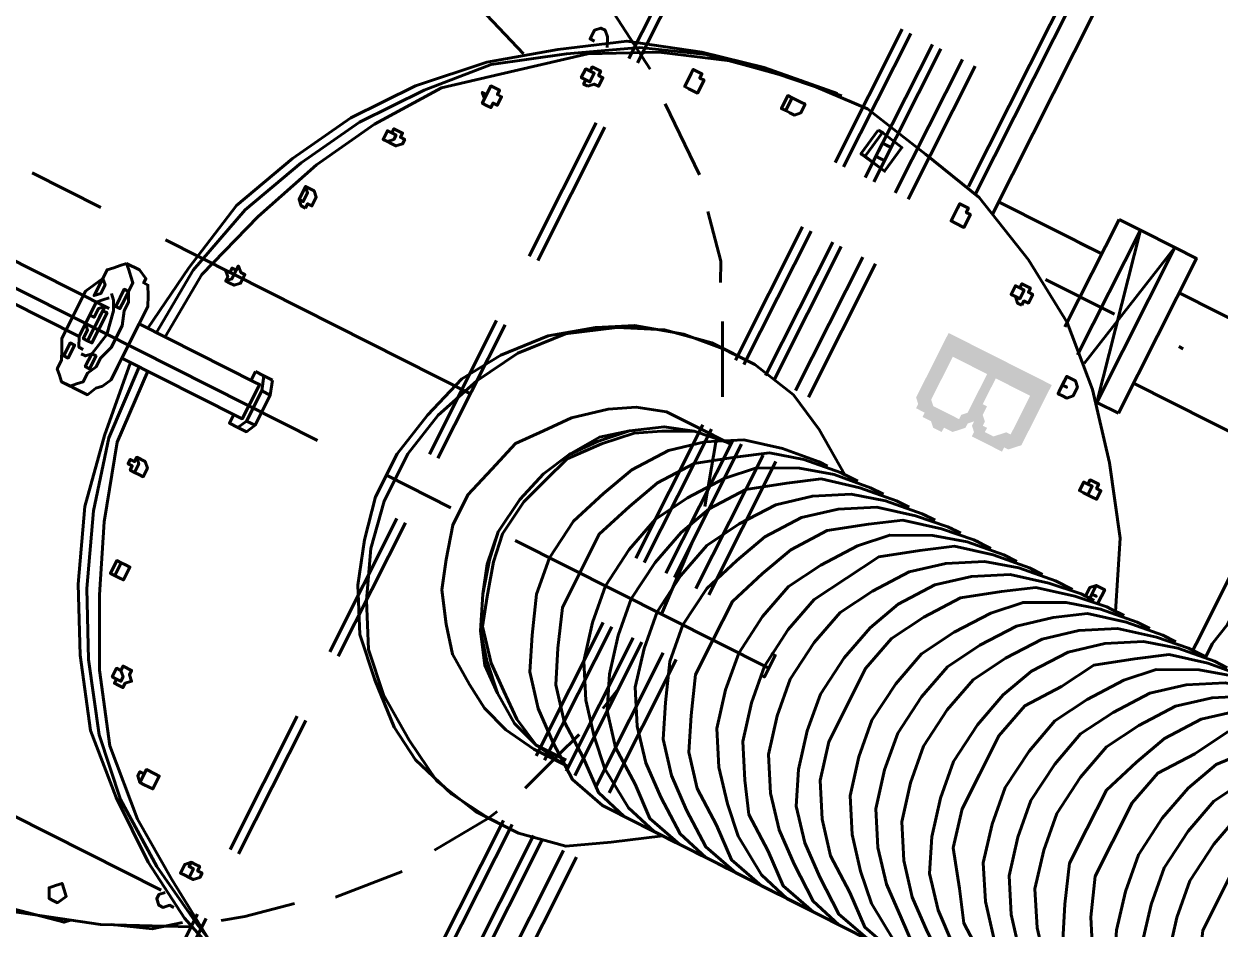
# Model space of a CAD drawing. Header units: metres. Extents: x 0 to 547597, y 0 to 1844684.
# Drawn here: x 543452.124 to 543453.151, y 1844573.231 to 1844574.007 of the extents above; entities that cross this region are included whole.
import ezdxf

# ---------------------------------------------------------------- set-up
doc = ezdxf.new("R2010")
doc.units = ezdxf.units.M
doc.layers.add('5_Thep', color=4, linetype='Continuous')
doc.layers.add('giai đoạn này', color=10, linetype='Continuous', lineweight=60)

# ---------------------------------------------------------------- blocks, each defined once
blk = doc.blocks.new('MBA220-MB')
h = blk.add_hatch(color=1)
edge = h.paths.add_edge_path()
edge.add_line((-231.4, 1401.1), (-272.8, 1401.1))
edge.add_line((-272.8, 1401.1), (-272.8, 1301.9))
edge.add_line((-272.8, 1301.9), (-219, 1301.9))
edge.add_line((-219, 1301.9), (-214.9, 1301.9))
edge.add_line((-214.9, 1301.9), (-210.8, 1301.9))
edge.add_line((-210.8, 1301.9), (-206.6, 1306))
edge.add_line((-206.6, 1306), (-202.5, 1306))
edge.add_line((-202.5, 1306), (-202.5, 1310.1))
edge.add_line((-202.5, 1310.1), (-202.5, 1314.3))
edge.add_line((-202.5, 1314.3), (-256.2, 1314.3))
edge.add_line((-256.2, 1314.3), (-256.2, 1347.3))
edge.add_line((-256.2, 1347.3), (-202.5, 1347.3))
edge.add_line((-202.5, 1347.3), (-206.6, 1351.5))
edge.add_line((-206.6, 1351.5), (-210.8, 1351.5))
edge.add_line((-210.8, 1351.5), (-214.9, 1355.6))
edge.add_line((-214.9, 1355.6), (-210.8, 1355.6))
edge.add_line((-210.8, 1355.6), (-256.2, 1355.6))
edge.add_line((-256.2, 1355.6), (-256.2, 1388.7))
edge.add_line((-256.2, 1388.7), (-202.5, 1388.7))
edge.add_line((-202.5, 1388.7), (-206.6, 1388.7))
edge.add_line((-206.6, 1388.7), (-206.6, 1392.8))
edge.add_line((-206.6, 1392.8), (-210.8, 1396.9))
edge.add_line((-210.8, 1396.9), (-214.9, 1401.1))
edge.add_line((-214.9, 1401.1), (-223.2, 1401.1))
edge.add_line((-223.2, 1401.1), (-227.3, 1401.1))
for points in [[(-202.5, 1388.7), (-235.6, 1388.7), (-231.4, 1388.7), (-227.3, 1388.7), (-219, 1388.7), (-219, 1384.5), (-214.9, 1380.4), (-210.8, 1376.3), (-210.8, 1372.1), (-210.8, 1368), (-214.9, 1368), (-214.9, 1363.9), (-219, 1363.9), (-223.2, 1359.7), (-231.4, 1359.7), (-231.4, 1355.6), (-256.2, 1355.6), (-210.8, 1355.6), (-206.6, 1359.7), (-202.5, 1359.7), (-202.5, 1363.9), (-202.5, 1368), (-202.5, 1376.3), (-202.5, 1384.5)], [(-202.5, 1347.3), (-231.4, 1347.3), (-219, 1347.3), (-214.9, 1343.2), (-210.8, 1343.2), (-210.8, 1339.1), (-210.8, 1334.9), (-210.8, 1330.8), (-210.8, 1322.5), (-210.8, 1318.4), (-214.9, 1314.3), (-219, 1314.3), (-223.2, 1314.3), (-256.2, 1314.3), (-202.5, 1314.3), (-198.4, 1314.3), (-198.4, 1322.5), (-194.2, 1326.7), (-194.2, 1334.9), (-198.4, 1334.9), (-198.4, 1343.2)]]:
    blk.add_hatch(color=1).paths.add_polyline_path(points)
at = {"color": 1}
for points in [[(223.2, 1888.8), (223.2, 1855.7), (214.9, 1826.8), (194.2, 1797.8), (173.6, 1773), (148.8, 1752.4), (119.9, 1740), (86.8, 1727.6), (53.7, 1727.6), (16.5, 1727.6), (-16.5, 1740), (-45.5, 1752.4), (-74.4, 1773), (-95.1, 1797.8), (-111.6, 1826.8), (-119.9, 1855.7), (-124, 1888.8)], [(223.2, 1868.1), (223.2, 1835), (214.9, 1802), (194.2, 1773), (173.6, 1748.2), (148.8, 1727.6), (119.9, 1711), (86.8, 1702.8), (53.7, 1698.6), (16.5, 1702.8), (-16.5, 1711), (-45.5, 1727.6), (-74.4, 1748.2), (-95.1, 1773), (-111.6, 1802), (-119.9, 1835), (-124, 1868.1)], [(223.2, 1839.2), (223.2, 1806.1), (214.9, 1777.2), (194.2, 1748.2), (173.6, 1723.4), (148.8, 1702.8), (119.9, 1686.2), (86.8, 1678), (53.7, 1673.8), (16.5, 1678), (-16.5, 1686.2), (-45.5, 1702.8), (-74.4, 1723.4), (-95.1, 1748.2), (-111.6, 1777.2), (-119.9, 1806.1), (-124, 1839.2)], [(223.2, 1814.4), (223.2, 1781.3), (214.9, 1748.2), (194.2, 1719.3), (173.6, 1698.6), (148.8, 1673.8), (119.9, 1661.4), (86.8, 1653.2), (53.7, 1649), (16.5, 1653.2), (-16.5, 1661.4), (-45.5, 1673.8), (-74.4, 1698.6), (-95.1, 1719.3), (-111.6, 1748.2), (-119.9, 1781.3), (-124, 1814.4)], [(223.2, 1789.6), (223.2, 1756.5), (214.9, 1723.4), (194.2, 1698.6), (173.6, 1669.7), (148.8, 1653.2), (119.9, 1636.6), (86.8, 1624.2), (53.7, 1624.2), (16.5, 1624.2), (-16.5, 1632.5), (-45.5, 1653.2), (-74.4, 1669.7), (-95.1, 1698.6), (-111.6, 1723.4), (-119.9, 1756.5), (-124, 1789.6)], [(223.2, 1760.6), (223.2, 1727.6), (214.9, 1698.6), (194.2, 1669.7), (173.6, 1644.9), (148.8, 1624.2), (119.9, 1611.8), (86.8, 1599.5), (53.7, 1599.5), (16.5, 1599.5), (-16.5, 1611.8), (-45.5, 1624.2), (-74.4, 1644.9), (-95.1, 1669.7), (-111.6, 1698.6), (-119.9, 1727.6), (-124, 1760.6)], [(223.2, 1735.8), (223.2, 1706.9), (214.9, 1673.8), (194.2, 1644.9), (173.6, 1620.1), (148.8, 1599.5), (119.9, 1582.9), (86.8, 1574.7), (53.7, 1570.5), (16.5, 1574.7), (-16.5, 1582.9), (-45.5, 1599.5), (-74.4, 1620.1), (-95.1, 1644.9), (-111.6, 1673.8), (-119.9, 1706.9), (-124, 1735.8)], [(223.2, 1711), (223.2, 1678), (214.9, 1649), (194.2, 1620.1), (173.6, 1595.3), (148.8, 1574.7), (119.9, 1558.1), (86.8, 1549.9), (53.7, 1545.7), (16.5, 1549.9), (-16.5, 1558.1), (-45.5, 1574.7), (-74.4, 1595.3), (-95.1, 1620.1), (-111.6, 1649), (-119.9, 1678), (-124, 1711)], [(223.2, 1686.2), (223.2, 1653.2), (214.9, 1624.2), (194.2, 1591.2), (173.6, 1570.5), (148.8, 1549.9), (119.9, 1533.3), (86.8, 1525.1), (53.7, 1520.9), (16.5, 1525.1), (-16.5, 1533.3), (-45.5, 1549.9), (-74.4, 1570.5), (-95.1, 1591.2), (-111.6, 1624.2), (-119.9, 1653.2), (-124, 1686.2)], [(223.2, 1661.4), (223.2, 1628.4), (214.9, 1595.3), (194.2, 1570.5), (173.6, 1541.6), (148.8, 1525.1), (119.9, 1504.4), (86.8, 1496.1), (53.7, 1496.1), (16.5, 1496.1), (-16.5, 1504.4), (-45.5, 1525.1), (-74.4, 1541.6), (-95.1, 1570.5), (-111.6, 1595.3), (-119.9, 1628.4), (-124, 1661.4)], [(-124, 1632.5), (-124, 1644.9)], [(-124, 1632.5), (-124, 1636.6)], [(-318.2, 1628.4), (-157.1, 1628.4), (-136.4, 1624.2), (-124, 1624.2)], [(-318.2, 1628.4), (-157.1, 1628.4), (-136.4, 1624.2), (-124, 1624.2)], [(223.2, 1632.5), (223.2, 1599.5), (214.9, 1570.5), (194.2, 1541.6), (173.6, 1516.8), (148.8, 1496.1), (119.9, 1483.7), (86.8, 1475.5), (53.7, 1471.3), (16.5, 1475.5), (-16.5, 1483.7), (-45.5, 1496.1), (-74.4, 1516.8), (-95.1, 1541.6), (-111.6, 1570.5), (-119.9, 1599.5), (-124, 1632.5)], [(-124, 1607.7), (-124, 1624.2)], [(-392.6, 1463.1), (-392.6, 1611.8)], [(-392.6, 1463.1), (-392.6, 1611.8)], [(-124, 1611.8), (-136.4, 1611.8), (-157.1, 1611.8), (-318.2, 1611.8)], [(-124, 1611.8), (-136.4, 1611.8), (-157.1, 1611.8), (-318.2, 1611.8)], [(-305.8, 1463.1), (-305.8, 1611.8)], [(-305.8, 1463.1), (-305.8, 1611.8)], [(-124, 1607.7), (-124, 1611.8)], [(223.2, 1607.7), (223.2, 1578.8), (214.9, 1545.7), (194.2, 1516.8), (173.6, 1492), (148.8, 1471.3), (119.9, 1454.8), (86.8, 1446.5), (53.7, 1442.4), (16.5, 1446.5), (-16.5, 1454.8), (-45.5, 1471.3), (-74.4, 1492), (-95.1, 1516.8), (-111.6, 1545.7), (-119.9, 1578.8), (-124, 1607.7)], [(-124, 1582.9), (-124, 1595.3)], [(-124, 1582.9), (-124, 1587.1)], [(223.2, 1582.9), (223.2, 1549.9), (214.9, 1516.8), (194.2, 1492), (173.6, 1467.2), (148.8, 1446.5), (119.9, 1430), (86.8, 1421.7), (53.7, 1417.6), (16.5, 1421.7), (-16.5, 1430), (-45.5, 1446.5), (-74.4, 1467.2), (-95.1, 1492), (-111.6, 1516.8), (-119.9, 1549.9), (-124, 1582.9)], [(-124, 1558.1), (-124, 1570.5)], [(-124, 1558.1), (-124, 1558.1)], [(223.2, 1558.1), (223.2, 1525.1), (214.9, 1496.1), (194.2, 1463.1), (173.6, 1442.4), (148.8, 1421.7), (119.9, 1405.2), (86.8, 1396.9), (53.7, 1392.8), (16.5, 1396.9), (-16.5, 1405.2), (-45.5, 1421.7), (-74.4, 1442.4), (-95.1, 1463.1), (-111.6, 1496.1), (-119.9, 1525.1), (-124, 1558.1)], [(-124, 1533.3), (-124, 1545.7)], [(-124, 1537.5), (-181.8, 1512.7), (-235.6, 1475.5), (-285.2, 1434.1), (-326.5, 1388.7), (-359.6, 1334.9), (-388.5, 1272.9), (-400.9, 1215.1), (-413.3, 1153.1), (-409.2, 1091.1), (-396.8, 1029.1), (-376.1, 971.2), (-347.2, 917.5), (-305.8, 867.9), (-264.5, 818.3), (-210.8, 781.1), (-157.1, 752.2), (-95.1, 727.4), (-28.9, 706.7), (33.1, 702.6)], [(-124, 1533.3), (-124, 1529.2)], [(66.1, 702.6), (132.3, 706.7), (198.4, 727.4), (256.2, 752.2), (314.1, 781.1), (367.8, 818.3), (413.3, 867.9), (446.4, 917.5), (479.4, 971.2), (500.1, 1029.1), (512.5, 1091.1), (512.5, 1153.1), (504.2, 1215.1), (491.8, 1272.9), (462.9, 1334.9), (429.8, 1388.7), (388.5, 1434.1), (338.9, 1475.5), (285.2, 1512.7), (223.2, 1537.5)], [(-124, 1520.9), (-136.4, 1520.9), (-136.4, 1512.7), (-132.3, 1508.5), (-124, 1508.5)], [(223.2, 1529.2), (223.2, 1500.3), (214.9, 1467.2), (194.2, 1442.4), (173.6, 1413.5), (148.8, 1392.8), (119.9, 1376.3), (86.8, 1368), (53.7, 1368), (16.5, 1368), (-16.5, 1376.3), (-45.5, 1392.8), (-74.4, 1413.5), (-95.1, 1442.4), (-111.6, 1467.2), (-119.9, 1500.3), (-124, 1529.2)], [(-124, 1512.7), (-128.1, 1512.7), (-128.1, 1516.8), (-128.1, 1516.8), (-128.1, 1512.7), (-136.4, 1512.7)], [(-124, 1512.7), (-128.1, 1512.7), (-128.1, 1516.8), (-128.1, 1516.8), (-128.1, 1512.7), (-136.4, 1512.7)], [(-124, 1504.4), (-124, 1516.8)], [(-124, 1504.4), (-124, 1508.5)], [(223.2, 1504.4), (223.2, 1475.5), (214.9, 1442.4), (194.2, 1413.5), (173.6, 1388.7), (148.8, 1368), (119.9, 1355.6), (86.8, 1347.3), (53.7, 1343.2), (16.5, 1347.3), (-16.5, 1355.6), (-45.5, 1368), (-74.4, 1388.7), (-95.1, 1413.5), (-111.6, 1442.4), (-119.9, 1475.5), (-124, 1504.4)], [(-124, 1479.6), (-124, 1496.1)], [(-351.3, 1483.7), (-351.3, 1487.9)], [(-202.5, 1475.5), (-202.5, 1475.5), (-202.5, 1475.5), (-202.5, 1479.6), (-210.8, 1479.6), (-210.8, 1475.5), (-214.9, 1475.5), (-214.9, 1467.2), (-210.8, 1467.2), (-210.8, 1463.1), (-202.5, 1463.1), (-202.5, 1467.2), (-202.5, 1467.2), (-202.5, 1475.5)], [(-124, 1479.6), (-124, 1483.7)], [(223.2, 1479.6), (223.2, 1446.5), (214.9, 1417.6), (194.2, 1388.7), (173.6, 1363.9), (148.8, 1343.2), (119.9, 1326.7), (86.8, 1318.4), (53.7, 1314.3), (16.5, 1318.4), (-16.5, 1326.7), (-45.5, 1343.2), (-74.4, 1363.9), (-95.1, 1388.7), (-111.6, 1417.6), (-119.9, 1446.5), (-124, 1479.6)], [(-202.5, 1467.2), (-202.5, 1467.2), (-202.5, 1471.3), (-210.8, 1471.3), (-210.8, 1467.2), (-214.9, 1467.2)], [(-202.5, 1467.2), (-202.5, 1467.2), (-202.5, 1471.3), (-210.8, 1471.3), (-210.8, 1467.2), (-214.9, 1467.2)], [(-276.9, 1463.1), (-276.9, 1442.4), (-425.7, 1442.4)], [(-276.9, 1463.1), (-425.7, 1463.1), (-425.7, 1442.4), (-276.9, 1442.4)], [(-276.9, 1463.1), (-276.9, 1442.4), (-425.7, 1442.4)], [(-276.9, 1463.1), (-425.7, 1463.1), (-425.7, 1442.4), (-276.9, 1442.4)], [(-124, 1454.8), (-124, 1467.2)], [(-124, 1454.8), (-124, 1458.9)], [(223.2, 1454.8), (223.2, 1421.7), (214.9, 1388.7), (194.2, 1363.9), (173.6, 1334.9), (148.8, 1318.4), (119.9, 1301.9), (86.8, 1293.6), (53.7, 1289.5), (16.5, 1293.6), (-16.5, 1301.9), (-45.5, 1318.4), (-74.4, 1334.9), (-95.1, 1363.9), (-111.6, 1388.7), (-119.9, 1421.7), (-124, 1454.8)], [(-301.7, 1417.6), (-425.7, 1442.4)], [(-305.8, 1409.3), (-425.7, 1409.3), (-425.7, 1442.4), (-276.9, 1442.4), (-425.7, 1409.3)], [(-301.7, 1417.6), (-425.7, 1442.4)], [(-305.8, 1409.3), (-425.7, 1409.3), (-425.7, 1442.4), (-276.9, 1442.4), (-425.7, 1409.3)], [(-124, 1430), (-124, 1442.4)], [(223.2, 1442.4), (223.2, 1430)], [(-124, 1430), (-124, 1430)], [(223.2, 1430), (223.2, 1396.9), (214.9, 1368), (194.2, 1334.9), (173.6, 1314.3), (148.8, 1293.6), (119.9, 1277.1), (86.8, 1268.8), (53.7, 1264.7), (16.5, 1268.8), (-16.5, 1277.1), (-45.5, 1293.6), (-74.4, 1314.3), (-95.1, 1334.9), (-111.6, 1368), (-119.9, 1396.9), (-124, 1430)], [(-351.3, 1421.7), (-351.3, 1355.6)], [(-268.6, 1413.5), (-268.6, 1417.6), (-272.8, 1421.7), (-281, 1421.7), (-285.2, 1417.6), (-285.2, 1409.3), (-281, 1409.3), (-281, 1409.3), (-272.8, 1409.3), (-268.6, 1409.3), (-268.6, 1413.5)], [(-124, 1401.1), (-124, 1417.6)], [(223.2, 1417.6), (223.2, 1401.1)], [(-425.7, 1388.7), (-425.7, 1409.3)], [(-425.7, 1388.7), (-425.7, 1409.3)], [(-272.8, 1409.3), (-276.9, 1409.3), (-276.9, 1413.5), (-276.9, 1413.5), (-276.9, 1409.3), (-285.2, 1409.3)], [(-272.8, 1409.3), (-276.9, 1409.3), (-276.9, 1413.5), (-276.9, 1413.5), (-276.9, 1409.3), (-285.2, 1409.3)], [(-124, 1401.1), (-124, 1405.2)], [(223.2, 1401.1), (223.2, 1372.1), (214.9, 1339.1), (194.2, 1314.3), (173.6, 1285.3), (148.8, 1264.7), (119.9, 1252.3), (86.8, 1239.9), (53.7, 1239.9), (16.5, 1239.9), (-16.5, 1252.3), (-45.5, 1264.7), (-74.4, 1285.3), (-95.1, 1314.3), (-111.6, 1339.1), (-119.9, 1372.1), (-124, 1401.1)], [(-322.4, 1388.7), (-425.7, 1388.7)], [(-322.4, 1388.7), (-425.7, 1388.7)], [(-392.6, 1368), (-392.6, 1388.7)], [(-392.6, 1289.5), (-392.6, 1388.7)], [(-124, 1376.3), (-124, 1388.7)], [(223.2, 1388.7), (223.2, 1376.3)], [(-124, 1376.3), (-124, 1380.4)], [(223.2, 1376.3), (223.2, 1347.3), (214.9, 1314.3), (194.2, 1285.3), (173.6, 1260.5), (148.8, 1239.9), (119.9, 1227.5), (86.8, 1215.1), (53.7, 1211), (16.5, 1215.1), (-16.5, 1227.5), (-45.5, 1239.9), (-74.4, 1260.5), (-95.1, 1285.3), (-111.6, 1314.3), (-119.9, 1347.3), (-124, 1376.3)], [(-124, 1351.5), (-124, 1363.9)], [(223.2, 1363.9), (223.2, 1351.5)], [(-322.4, 1347.3), (-326.5, 1347.3), (-326.5, 1351.5), (-334.8, 1351.5), (-334.8, 1347.3), (-338.9, 1347.3), (-338.9, 1339.1), (-334.8, 1339.1), (-334.8, 1334.9), (-326.5, 1334.9), (-326.5, 1339.1), (-322.4, 1343.2), (-322.4, 1347.3)], [(-124, 1351.5), (-124, 1355.6)], [(223.2, 1351.5), (223.2, 1318.4), (214.9, 1289.5), (194.2, 1260.5), (173.6, 1235.8), (148.8, 1215.1), (119.9, 1198.6), (86.8, 1190.3), (53.7, 1186.2), (16.5, 1190.3), (-16.5, 1198.6), (-45.5, 1215.1), (-74.4, 1235.8), (-95.1, 1260.5), (-111.6, 1289.5), (-119.9, 1318.4), (-124, 1351.5)], [(-326.5, 1339.1), (-326.5, 1343.2), (-334.8, 1343.2), (-334.8, 1339.1), (-338.9, 1339.1)], [(-326.5, 1339.1), (-326.5, 1343.2), (-334.8, 1343.2), (-334.8, 1339.1), (-338.9, 1339.1)], [(-124, 1326.7), (-124, 1339.1)], [(223.2, 1339.1), (223.2, 1326.7)], [(-124, 1326.7), (-124, 1330.8)], [(223.2, 1326.7), (223.2, 1293.6), (214.9, 1260.5), (194.2, 1235.8), (173.6, 1206.8), (148.8, 1186.2), (119.9, 1173.8), (86.8, 1165.5), (53.7, 1161.4), (16.5, 1165.5), (-16.5, 1173.8), (-45.5, 1186.2), (-74.4, 1206.8), (-95.1, 1235.8), (-111.6, 1260.5), (-119.9, 1293.6), (-124, 1326.7)], [(-124, 1301.9), (-124, 1314.3)], [(223.2, 1314.3), (223.2, 1301.9)], [(-124, 1301.9), (-124, 1301.9)], [(223.2, 1301.9), (223.2, 1268.8), (214.9, 1239.9), (194.2, 1206.8), (173.6, 1186.2), (148.8, 1165.5), (119.9, 1149), (86.8, 1140.7), (53.7, 1136.6), (16.5, 1140.7), (-16.5, 1149), (-45.5, 1165.5), (-74.4, 1186.2), (-95.1, 1206.8), (-111.6, 1239.9), (-119.9, 1268.8), (-124, 1301.9)], [(-1706.9, 1289.5), (-380.2, 1289.5)], [(-124, 1272.9), (-124, 1289.5)], [(62, 1289.5), (62, 1293.6), (41.3, 1293.6), (41.3, 1289.5)], [(53.7, 1293.6), (53.7, 1049.8)], [(223.2, 1289.5), (223.2, 1272.9)], [(-124, 1277.1), (-148.8, 1239.9), (-165.3, 1206.8), (-173.6, 1165.5), (-173.6, 1124.2), (-165.3, 1082.8), (-148.8, 1045.6), (-124, 1008.4), (-90.9, 979.5), (-53.7, 958.8), (-12.4, 942.3), (28.9, 934), (74.4, 934), (115.7, 942.3), (157.1, 958.8), (194.2, 979.5), (223.2, 1008.4), (248, 1045.6), (268.6, 1082.8), (276.9, 1124.2), (276.9, 1165.5), (268.6, 1206.8), (248, 1239.9), (223.2, 1277.1)], [(-124, 1272.9), (-124, 1277.1)], [(-388.5, 1268.8), (-1591.2, 1268.8)], [(-359.6, 1264.7), (-359.6, 1272.9), (-372, 1272.9), (-372, 1268.8), (-376.1, 1268.8), (-376.1, 1260.5), (-372, 1260.5), (-359.6, 1260.5), (-359.6, 1264.7)], [(223.2, 1272.9), (223.2, 1239.9), (214.9, 1211), (194.2, 1186.2), (173.6, 1157.2), (148.8, 1136.6), (119.9, 1124.2), (86.8, 1111.8), (53.7, 1111.8), (16.5, 1111.8), (-16.5, 1124.2), (-45.5, 1136.6), (-74.4, 1157.2), (-95.1, 1186.2), (-111.6, 1211), (-119.9, 1239.9), (-124, 1272.9)], [(-1599.5, 1260.5), (-392.6, 1260.5)], [(-359.6, 1260.5), (-363.7, 1260.5), (-372, 1260.5), (-372, 1260.5)], [(-359.6, 1260.5), (-363.7, 1260.5), (-372, 1260.5), (-372, 1260.5)], [(-124, 1252.3), (-124, 1260.5)], [(223.2, 1260.5), (223.2, 1252.3)], [(-124, 1252.3), (-124, 1252.3)], [(223.2, 1252.3), (223.2, 1219.2), (214.9, 1186.2), (194.2, 1157.2), (173.6, 1132.4), (148.8, 1111.8), (119.9, 1099.4), (86.8, 1087), (53.7, 1082.8), (16.5, 1087), (-16.5, 1099.4), (-45.5, 1111.8), (-74.4, 1132.4), (-95.1, 1157.2), (-111.6, 1186.2), (-119.9, 1219.2), (-124, 1252.3)], [(-359.6, 1219.2), (-487.7, 1219.2)], [(-169.5, 1219.2), (-297.6, 1219.2)], [(20.7, 1219.2), (-107.5, 1219.2)], [(210.8, 1219.2), (82.7, 1219.2)], [(400.9, 1219.2), (272.8, 1219.2)], [(-359.6, 1206.8), (-487.7, 1206.8)], [(-169.5, 1206.8), (-297.6, 1206.8)], [(20.7, 1206.8), (-107.5, 1206.8)], [(210.8, 1206.8), (82.7, 1206.8)], [(400.9, 1206.8), (272.8, 1206.8)], [(-400.9, 1173.8), (-396.8, 1194.4), (-372, 1190.3), (-376.1, 1169.6)], [(-359.6, 1186.2), (-487.7, 1186.2)], [(-372, 1190.3), (-376.1, 1165.5), (-400.9, 1169.6)], [(-380.2, 1182), (-380.2, 1186.2), (-384.4, 1186.2), (-392.6, 1186.2), (-392.6, 1186.2), (-392.6, 1186.2), (-392.6, 1182)], [(-380.2, 1182), (-380.2, 1186.2), (-384.4, 1186.2), (-392.6, 1186.2), (-392.6, 1186.2), (-392.6, 1186.2), (-392.6, 1182)], [(-380.2, 1182), (-380.2, 1186.2), (-380.2, 1186.2), (-380.2, 1186.2), (-392.6, 1186.2), (-392.6, 1186.2), (-392.6, 1177.9), (-392.6, 1177.9), (-380.2, 1177.9), (-380.2, 1177.9), (-380.2, 1177.9), (-380.2, 1182)], [(-169.5, 1186.2), (-297.6, 1186.2)], [(20.7, 1186.2), (-107.5, 1186.2)], [(-45.5, 1182), (-99.2, 1165.5), (-103.3, 1165.5)], [(53.7, 1190.3), (-12.4, 1186.2)], [(148.8, 1182), (128.1, 1186.2), (82.7, 1186.2)], [(210.8, 1186.2), (82.7, 1186.2)], [(400.9, 1186.2), (272.8, 1186.2)], [(-359.6, 1177.9), (-487.7, 1177.9)], [(-376.1, 1169.6), (-400.9, 1173.8), (-400.9, 1169.6)], [(-380.2, 1177.9), (-380.2, 1177.9), (-392.6, 1177.9), (-392.6, 1177.9)], [(-380.2, 1177.9), (-380.2, 1177.9), (-392.6, 1177.9), (-392.6, 1177.9)], [(-169.5, 1177.9), (-297.6, 1177.9)], [(20.7, 1177.9), (-107.5, 1177.9)], [(-103.3, 1177.9), (-103.3, 1144.8)], [(-103.3, 1173.8), (-99.2, 1144.8), (-86.8, 1120), (-74.4, 1099.4), (-53.7, 1078.7), (-28.9, 1058), (-4.1, 1049.8), (20.7, 1041.5), (53.7, 1037.4), (78.5, 1041.5), (107.5, 1049.8), (132.3, 1058), (157.1, 1078.7), (173.6, 1099.4), (190.1, 1120), (202.5, 1144.8), (202.5, 1173.8)], [(-103.3, 1173.8), (-99.2, 1144.8), (-90.9, 1120), (-74.4, 1095.2), (-53.7, 1074.6), (-33.1, 1058), (-8.3, 1045.6), (20.7, 1037.4), (53.7, 1033.2), (78.5, 1037.4), (107.5, 1045.6), (136.4, 1058), (157.1, 1074.6), (177.7, 1095.2), (194.2, 1120), (202.5, 1144.8), (206.6, 1173.8)], [(-103.3, 1173.8), (-99.2, 1144.8), (-90.9, 1120), (-74.4, 1095.2), (-57.9, 1074.6), (-33.1, 1058), (-8.3, 1045.6), (20.7, 1037.4), (53.7, 1033.2), (82.7, 1037.4), (107.5, 1045.6), (136.4, 1058), (161.2, 1074.6), (177.7, 1095.2), (194.2, 1120), (202.5, 1144.8), (206.6, 1173.8)], [(210.8, 1177.9), (82.7, 1177.9)], [(239.7, 1153.1), (202.5, 1165.5), (177.7, 1173.8)], [(206.6, 1177.9), (206.6, 1144.8)], [(400.9, 1177.9), (272.8, 1177.9)], [(-376.1, 1169.6), (-376.1, 1165.5)], [(-487.7, 1157.2), (-359.6, 1157.2)], [(-297.6, 1157.2), (-169.5, 1157.2)], [(-136.4, 1153.1), (-169.5, 1136.6), (-194.2, 1124.2)], [(-107.5, 1157.2), (20.7, 1157.2)], [(82.7, 1157.2), (210.8, 1157.2)], [(272.8, 1157.2), (400.9, 1157.2)], [(-359.6, 1149), (-487.7, 1149)], [(-169.5, 1149), (-297.6, 1149)], [(-173.6, 1144.8), (-173.6, 1136.6)], [(20.7, 1149), (-107.5, 1149)], [(-103.3, 1144.8), (-103.3, 1115.9), (-95.1, 1091.1), (-82.7, 1070.4), (-62, 1045.6), (-41.3, 1029.1), (-20.7, 1012.6), (8.3, 1004.3), (37.2, 996), (66.1, 996), (95.1, 1004.3), (119.9, 1012.6), (144.7, 1029.1), (165.3, 1045.6), (181.8, 1070.4), (194.2, 1091.1), (202.5, 1115.9), (206.6, 1144.8)], [(210.8, 1149), (82.7, 1149)], [(322.4, 1107.6), (276.9, 1136.6), (268.6, 1140.7)], [(400.9, 1149), (272.8, 1149)], [(276.9, 1144.8), (276.9, 1136.6)], [(-173.6, 1136.6), (-169.5, 1099.4), (-157.1, 1058), (-140.5, 1029.1), (-115.7, 996), (-82.7, 967.1), (-49.6, 946.4), (-8.3, 934), (33.1, 925.8), (74.4, 925.8), (111.6, 934), (148.8, 946.4), (186, 967.1), (214.9, 996), (243.8, 1029.1), (260.4, 1058), (272.8, 1099.4), (276.9, 1136.6)], [(66.1, 694.3), (132.3, 698.5), (194.2, 715), (256.2, 739.8), (310, 768.7), (363.7, 805.9), (405, 847.3), (442.2, 901), (471.2, 954.7), (496, 1008.4), (508.4, 1070.4), (512.5, 1128.3), (512.5, 1136.6)], [(-413.3, 1128.3), (-405, 1070.4), (-392.6, 1008.4), (-372, 954.7), (-338.9, 901), (-301.7, 847.3), (-256.2, 805.9), (-206.6, 768.7), (-152.9, 739.8), (-95.1, 715), (-28.9, 698.5), (33.1, 694.3)], [(-413.3, 1128.3), (-405, 1070.4), (-392.6, 1008.4), (-372, 954.7), (-338.9, 901), (-301.7, 847.3), (-256.2, 805.9), (-206.6, 768.7), (-152.9, 739.8), (-95.1, 715), (-28.9, 698.5), (33.1, 694.3)], [(-413.3, 1124.2), (-405, 1058), (-392.6, 1004.3), (-372, 942.3), (-338.9, 892.7), (-301.7, 843.1), (-256.2, 797.7), (-206.6, 760.5), (-152.9, 731.5), (-95.1, 706.7), (-28.9, 694.3), (33.1, 686.1)], [(66.1, 694.3), (132.3, 698.5), (194.2, 715), (256.2, 739.8), (310, 768.7), (363.7, 805.9), (405, 847.3), (442.2, 901), (471.2, 954.7), (496, 1008.4), (508.4, 1070.4), (512.5, 1128.3)], [(66.1, 686.1), (132.3, 694.3), (194.2, 706.7), (256.2, 731.5), (310, 760.5), (363.7, 797.7), (405, 843.1), (442.2, 892.7), (471.2, 942.3), (496, 1004.3), (508.4, 1058), (512.5, 1124.2), (512.5, 1128.3)], [(-380.2, 1091.1), (-380.2, 1095.2), (-380.2, 1099.4), (-384.4, 1103.5), (-392.6, 1103.5), (-392.6, 1099.4), (-392.6, 1099.4), (-392.6, 1091.1), (-392.6, 1091.1), (-392.6, 1087), (-380.2, 1087), (-380.2, 1091.1), (-380.2, 1091.1), (-380.2, 1091.1)], [(-223.2, 1107.6), (-239.7, 1099.4), (-272.8, 1070.4)], [(-380.2, 1091.1), (-384.4, 1091.1), (-392.6, 1091.1), (-392.6, 1091.1), (-392.6, 1091.1)], [(-380.2, 1091.1), (-384.4, 1091.1), (-392.6, 1091.1), (-392.6, 1091.1), (-392.6, 1091.1)], [(396.8, 1049.8), (351.3, 1091.1)], [(-297.6, 1049.8), (-338.9, 996)], [(458.8, 971.2), (446.4, 987.8), (417.4, 1020.8)], [(-359.6, 1008.4), (-359.6, 1016.7), (-372, 1016.7), (-372, 1012.6), (-376.1, 1012.6), (-376.1, 1004.3), (-372, 1004.3), (-359.6, 1004.3), (-359.6, 1008.4)], [(-359.6, 1004.3), (-363.7, 1004.3), (-372, 1004.3), (-372, 1004.3)], [(-359.6, 1004.3), (-363.7, 1004.3), (-372, 1004.3), (-372, 1004.3)], [(53.7, 987.8), (53.7, 925.8)], [(-359.6, 971.2), (-388.5, 921.6), (-392.6, 917.5)], [(-487.7, 958.8), (-359.6, 958.8)], [(-297.6, 958.8), (-169.5, 958.8)], [(-107.5, 958.8), (20.7, 958.8)], [(-41.3, 958.8), (-41.3, 665.4)], [(82.7, 958.8), (210.8, 958.8)], [(272.8, 958.8), (400.9, 958.8)], [(462.9, 958.8), (591, 958.8)], [(-359.6, 950.6), (-487.7, 950.6)], [(533.2, 805.9), (508.4, 880.3), (475.3, 950.6)], [(-169.5, 950.6), (-297.6, 950.6)], [(20.7, 950.6), (-107.5, 950.6)], [(210.8, 950.6), (82.7, 950.6)], [(400.9, 950.6), (272.8, 950.6)], [(591, 950.6), (462.9, 950.6)], [(-322.4, 929.9), (-322.4, 929.9), (-326.5, 934), (-326.5, 934), (-326.5, 938.2), (-334.8, 938.2), (-334.8, 934), (-338.9, 934), (-338.9, 925.8), (-334.8, 925.8), (-334.8, 921.6), (-326.5, 921.6), (-326.5, 925.8), (-322.4, 925.8), (-322.4, 929.9)], [(438.1, 929.9), (438.1, 934), (438.1, 934), (434, 938.2), (429.8, 938.2), (429.8, 934), (425.7, 934), (425.7, 929.9), (425.7, 929.9), (425.7, 929.9), (425.7, 925.8), (429.8, 921.6), (438.1, 921.6), (438.1, 925.8), (438.1, 929.9)], [(504.2, 888.6), (491.8, 921.6), (475.3, 942.3)], [(-359.6, 929.9), (-367.8, 925.8), (-372, 921.6), (-372, 917.5), (-367.8, 913.4), (-359.6, 913.4), (-359.6, 917.5)], [(-326.5, 925.8), (-326.5, 929.9), (-334.8, 929.9), (-334.8, 925.8), (-338.9, 925.8)], [(-326.5, 925.8), (-326.5, 929.9), (-334.8, 929.9), (-334.8, 925.8), (-338.9, 925.8)], [(438.1, 925.8), (438.1, 925.8), (438.1, 929.9), (429.8, 929.9), (429.8, 925.8), (425.7, 925.8)], [(438.1, 925.8), (438.1, 925.8), (438.1, 929.9), (429.8, 929.9), (429.8, 925.8), (425.7, 925.8)], [(458.8, 917.5), (462.9, 913.4), (467, 913.4), (471.2, 917.5), (471.2, 921.6), (467, 925.8), (467, 929.9)], [(57.9, 268.6), (115.7, 272.8), (169.5, 285.2), (223.2, 310), (276.9, 338.9), (318.2, 376.1), (359.6, 421.6), (392.6, 467), (421.6, 520.8), (442.2, 578.6), (454.6, 636.5), (458.8, 698.5), (458.8, 913.4)], [(-322.4, 867.9), (-343, 810.1), (-351.3, 752.2), (-355.4, 690.2), (-351.3, 632.3), (-338.9, 570.3), (-318.2, 516.6), (-289.3, 462.9), (-256.2, 409.2), (-214.9, 367.8), (-169.5, 334.8), (-119.9, 305.8), (-66.1, 285.2), (-12.4, 268.6), (45.5, 260.4)], [(-268.6, 859.7), (-268.6, 863.8), (-272.8, 863.8), (-272.8, 867.9), (-281, 867.9), (-281, 863.8), (-285.2, 863.8), (-285.2, 855.5), (-281, 855.5), (-276.9, 855.5), (-276.9, 851.4), (-276.9, 851.4), (-272.8, 855.5), (-268.6, 855.5), (-268.6, 859.7)], [(384.4, 859.7), (384.4, 863.8), (384.4, 867.9), (372, 867.9), (372, 863.8), (372, 863.8), (372, 855.5), (372, 855.5), (376.1, 855.5), (376.1, 851.4), (380.2, 851.4), (384.4, 855.5), (384.4, 855.5), (384.4, 859.7)], [(-272.8, 855.5), (-272.8, 855.5), (-281, 855.5), (-285.2, 855.5)], [(-272.8, 855.5), (-272.8, 855.5), (-281, 855.5), (-285.2, 855.5)], [(53.7, 859.7), (53.7, 479.4)], [(384.4, 855.5), (384.4, 855.5), (372, 855.5), (372, 855.5)], [(384.4, 855.5), (384.4, 855.5), (372, 855.5), (372, 855.5)], [(533.2, 793.5), (520.8, 851.4), (516.6, 855.5)], [(508.4, 834.9), (508.4, 839), (500.1, 843.1), (496, 839), (491.8, 834.9), (496, 830.7), (500.1, 826.6), (508.4, 830.7), (508.4, 834.9)], [(-202.5, 801.8), (-202.5, 805.9), (-202.5, 805.9), (-206.6, 810.1), (-210.8, 810.1), (-210.8, 805.9), (-214.9, 805.9), (-214.9, 797.7), (-210.8, 797.7), (-210.8, 793.5), (-202.5, 793.5), (-202.5, 797.7), (-202.5, 797.7), (-202.5, 801.8)], [(-202.5, 797.7), (-202.5, 797.7), (-206.6, 801.8), (-210.8, 801.8), (-210.8, 797.7), (-214.9, 797.7)], [(-202.5, 797.7), (-202.5, 797.7), (-206.6, 801.8), (-210.8, 801.8), (-210.8, 797.7), (-214.9, 797.7)], [(37.2, 797.7), (37.2, 805.9), (24.8, 801.8)], [(37.2, 797.7), (24.8, 793.5), (24.8, 801.8)], [(66.1, 805.9), (37.2, 805.9)], [(66.1, 797.7), (74.4, 793.5), (74.4, 801.8), (66.1, 805.9), (66.1, 797.7)], [(318.2, 801.8), (318.2, 805.9), (314.1, 805.9), (310, 810.1), (310, 810.1), (305.8, 805.9), (301.7, 805.9), (301.7, 797.7), (305.8, 797.7), (305.8, 793.5), (314.1, 793.5), (314.1, 797.7), (318.2, 797.7), (318.2, 801.8)], [(318.2, 797.7), (314.1, 797.7), (314.1, 801.8), (310, 801.8), (305.8, 797.7)], [(318.2, 797.7), (314.1, 797.7), (314.1, 801.8), (310, 801.8), (305.8, 797.7)], [(24.8, 785.3), (24.8, 793.5)], [(66.1, 789.4), (66.1, 793.5), (66.1, 793.5), (66.1, 793.5), (37.2, 793.5), (37.2, 793.5), (33.1, 793.5), (33.1, 789.4)], [(37.2, 797.7), (66.1, 797.7)], [(74.4, 793.5), (74.4, 785.3), (66.1, 785.3)], [(33.1, 785.3), (24.8, 785.3)], [(33.1, 789.4), (33.1, 677.8)], [(66.1, 789.4), (66.1, 677.8)], [(-119.9, 760.5), (-119.9, 760.5), (-124, 760.5), (-124, 764.6), (-132.3, 764.6), (-136.4, 760.5), (-136.4, 752.2), (-132.3, 752.2), (-132.3, 752.2), (-128.1, 752.2), (-128.1, 752.2), (-124, 752.2), (-119.9, 756.3), (-119.9, 760.5)], [(235.6, 760.5), (235.6, 760.5), (235.6, 764.6), (223.2, 764.6), (223.2, 760.5), (223.2, 760.5), (223.2, 756.3), (223.2, 756.3), (223.2, 752.2), (227.3, 752.2), (227.3, 752.2), (231.4, 752.2), (235.6, 752.2), (235.6, 752.2), (235.6, 760.5)], [(-124, 752.2), (-124, 756.3), (-132.3, 756.3), (-136.4, 752.2)], [(-124, 752.2), (-124, 756.3), (-132.3, 756.3), (-136.4, 752.2)], [(235.6, 752.2), (235.6, 756.3), (223.2, 756.3), (223.2, 752.2)], [(235.6, 752.2), (235.6, 756.3), (223.2, 756.3), (223.2, 752.2)], [(-33.1, 731.5), (-33.1, 735.7), (-37.2, 739.8), (-45.5, 739.8), (-45.5, 735.7), (-49.6, 731.5), (-49.6, 731.5), (-45.5, 731.5), (-45.5, 727.4), (-41.3, 727.4), (-41.3, 723.3), (-41.3, 723.3), (-37.2, 727.4), (-33.1, 727.4), (-33.1, 731.5)], [(148.8, 731.5), (148.8, 735.7), (148.8, 735.7), (148.8, 739.8), (140.5, 739.8), (136.4, 735.7), (136.4, 727.4), (140.5, 727.4), (140.5, 723.3), (144.7, 723.3), (144.7, 727.4), (148.8, 727.4), (148.8, 731.5)], [(-33.1, 727.4), (-37.2, 731.5), (-45.5, 731.5), (-45.5, 727.4)], [(-33.1, 727.4), (-37.2, 731.5), (-45.5, 731.5), (-45.5, 727.4)], [(148.8, 727.4), (148.8, 731.5), (140.5, 731.5), (136.4, 727.4)], [(148.8, 727.4), (148.8, 731.5), (140.5, 731.5), (136.4, 727.4)], [(107.5, 657.1), (107.5, 665.4), (107.5, 665.4), (99.2, 669.5), (95.1, 673.7), (86.8, 677.8), (74.4, 677.8), (66.1, 677.8), (33.1, 677.8), (24.8, 677.8), (16.5, 677.8), (8.3, 673.7), (0, 669.5), (0, 665.4), (-4.1, 665.4), (-8.3, 657.1), (-8.3, 644.7)], [(-8.3, 644.7), (-4.1, 640.6), (0, 636.5), (4.1, 632.3), (12.4, 632.3), (20.7, 628.2), (28.9, 624.1), (74.4, 624.1), (82.7, 628.2), (90.9, 632.3), (99.2, 632.3), (103.3, 636.5), (107.5, 640.6), (107.5, 648.9), (103.3, 653), (99.2, 657.1), (90.9, 657.1), (82.7, 661.3), (74.4, 661.3), (62, 665.4), (41.3, 665.4), (28.9, 661.3), (20.7, 661.3), (12.4, 657.1), (4.1, 657.1), (0, 653), (-4.1, 648.9), (-8.3, 644.7)], [(12.4, 657.1), (12.4, 653), (28.9, 653), (28.9, 657.1), (24.8, 657.1), (24.8, 657.1), (16.5, 657.1), (16.5, 657.1), (12.4, 657.1)], [(20.7, 644.7), (24.8, 648.9), (33.1, 653), (53.7, 657.1), (74.4, 653), (78.5, 648.9), (78.5, 644.7)], [(33.1, 648.9), (33.1, 169.5)], [(33.1, 648.9), (33.1, 169.5)], [(33.1, 644.7), (37.2, 640.6), (45.5, 640.6), (45.5, 636.5), (53.7, 636.5), (57.9, 640.6), (66.1, 640.6), (66.1, 644.7), (66.1, 644.7), (66.1, 644.7), (66.1, 648.9), (37.2, 648.9), (37.2, 644.7), (33.1, 644.7), (33.1, 644.7)], [(37.2, 648.9), (37.2, 644.7), (41.3, 644.7), (45.5, 644.7), (57.9, 644.7), (62, 644.7), (66.1, 644.7), (66.1, 648.9)], [(74.4, 657.1), (74.4, 653), (86.8, 653), (86.8, 657.1), (86.8, 657.1), (86.8, 657.1), (74.4, 657.1), (74.4, 657.1), (74.4, 657.1)], [(107.5, 644.7), (107.5, 657.1)], [(24.8, 644.7), (28.9, 640.6), (33.1, 636.5), (66.1, 636.5), (74.4, 640.6), (74.4, 644.7)], [(24.8, 644.7), (24.8, 644.7)], [(33.1, 644.7), (37.2, 644.7), (37.2, 644.7), (66.1, 644.7), (66.1, 644.7)], [(74.4, 644.7), (74.4, 644.7)], [(12.4, 632.3), (12.4, 632.3), (28.9, 632.3), (28.9, 632.3), (24.8, 636.5), (16.5, 636.5), (12.4, 632.3)], [(66.1, 636.5), (66.1, 169.5)], [(66.1, 636.5), (66.1, 169.5)], [(74.4, 632.3), (74.4, 632.3), (86.8, 632.3), (86.8, 632.3), (86.8, 636.5), (74.4, 636.5), (74.4, 632.3), (74.4, 632.3)], [(-41.3, 603.4), (-41.3, 537.3)]]:
    blk.add_lwpolyline(points, dxfattribs=at)
blk = doc.blocks.new('mb moiTQK')
at = {"layer": 'giai đoạn này', "color": 1, "linetype": 'ByBlock', "ltscale": 5, "xscale": 0.001, "yscale": 0.001, "zscale": 0.001}
blk.add_blockref('MBA220-MB', (-88.0517, -82.5102), dxfattribs=at)
blk = doc.blocks.new('ACAD-DinhViTuyenDz220kV')
blk.add_circle((543470.1879, 1844560.0696), 117.5514)
at = {"layer": '5_Thep', "rotation": 243.2403583287449}
blk.add_blockref('mb moiTQK', (543485.661, 1844458.313), dxfattribs=at)

msp = doc.modelspace()

# ---------------------------------------------------------------- block references
msp.add_blockref('ACAD-DinhViTuyenDz220kV', (0, 0))

doc.saveas('drawing.dxf')
